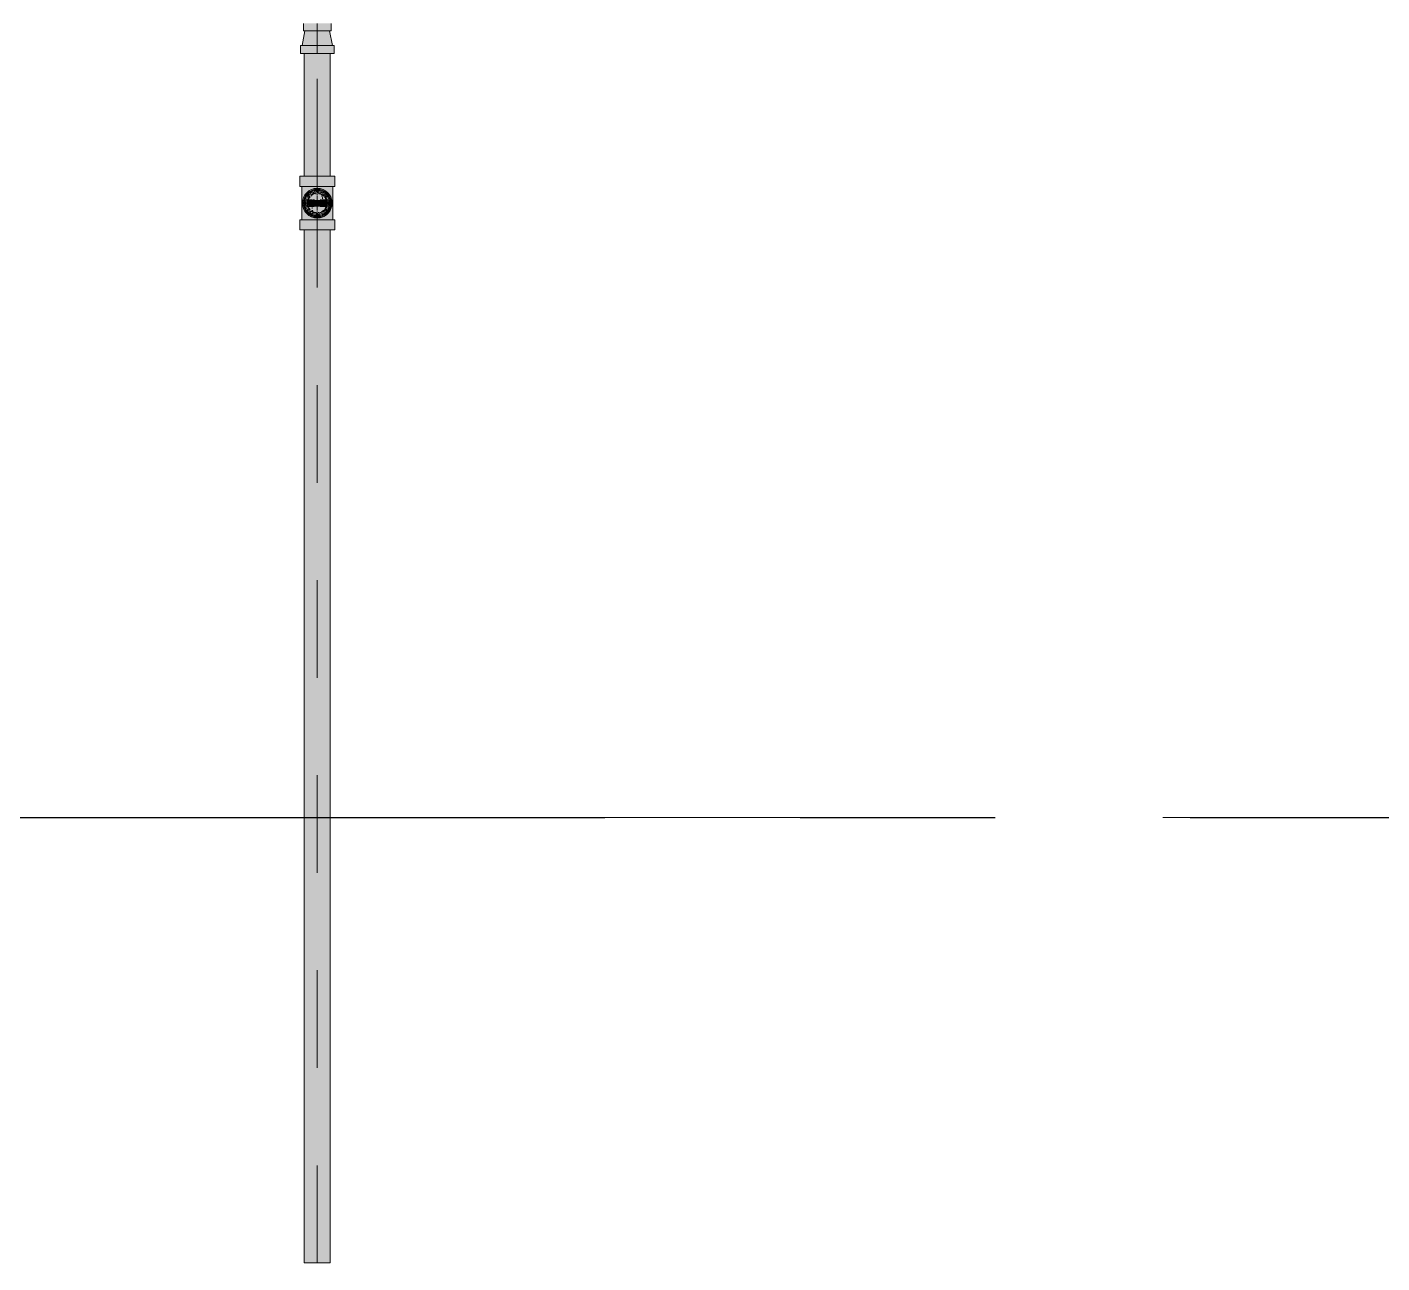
# Model space of a CAD drawing. Header units: millimetres. Extents: x -4000 to 187956, y -58990 to 162485.
# Drawn here: x 46178 to 48382, y 134725 to 136737 of the extents above; entities that cross this region are included whole.
import ezdxf

# ---------------------------------------------------------------- set-up
doc = ezdxf.new("R2010")
doc.units = ezdxf.units.MM
for name, pattern in [('Dash 1_16_', [317.5, 158.75, -158.75]), ('Grid Line', [2222.5, 1270, -317.5, 317.5, -317.5]), ('Grid Line 12_5mm', [2150, 1250, -300, 300, -300])]:
    doc.linetypes.add(name, pattern=pattern)
for name, color, linetype, lineweight in [('F-SPRN', 3, 'Continuous', 9), ('P-PIPE', 3, 'Continuous', 9), ('P-PIPE-CNTR', 3, 'Continuous', 9), ('S-GRID', 1, 'Continuous', 30)]:
    doc.layers.add(name, color=color, linetype=linetype, lineweight=lineweight)

# ---------------------------------------------------------------- blocks, each defined once
blk = doc.blocks.new('CMF2_NHAXUONG_A_rvt-1-FFS - TANG 1')
at = {"layer": 'S-GRID', "linetype": 'Grid Line 12_5mm', "lineweight": 9}
blk.add_line((-824.3, 135450), (183641.1, 135450), dxfattribs=at)
blk = doc.blocks.new('Sprinkler_Up - DN20-V85-FFS - TANG 1')
at = {"layer": 'F-SPRN', "transparency": 33554534}
for points in [[(-13.5, 0), (-3.9, 0.7), (-1.7, 2.9), (-1.2, 3.5), (-0.6, 4), (0.6, 4), (1.2, 3.5), (1.7, 2.9), (4.6, 0), (22.2, 0), (17.8, 13.2), (6.9, 21.2), (-6.9, 21.2), (-18, 13.1), (-22.2, 0)], [(0, -21.2), (6.9, -21.2), (18, -13.1), (22.2, 0), (3.9, -0.7), (1.7, -2.9), (1.2, -3.5), (0.6, -4), (-0.6, -4), (-1.2, -3.5), (-1.7, -2.9), (-4.6, 0), (-22.2, 0), (-18, -13.1), (-6.9, -21.2)], [(0, -16.7), (4.3, -16.1), (11.8, -11.8), (16.1, -4.3), (16.1, 4.3), (9.9, 13.2), (8.3, 14.4), (0, 16.7), (-4.3, 16.1), (-11.8, 11.8), (-16.1, 4.3), (-16.1, -4.3), (-11.8, -11.8), (-8.3, -14.4)], [(0, -15.6), (7.8, -13.5), (13.5, -7.8), (15.1, -4), (15.1, 4), (13.5, 7.8), (7.8, 13.5), (0, 15.6), (-8.2, 13.2), (-11, 11), (-15.1, 4), (-15.1, -4), (-11, -11), (-7.8, -13.5)], [(-10.9, -5.5), (-10.9, 5.4), (-14.5, 5.4), (-14.5, -5.5)], [(-7.7, -5.5), (-7.7, 5.4), (-10.9, 5.4), (-10.9, -5.5)], [(0, -5.5), (0, 5.4), (-7.7, 5.4), (-7.7, -5.5)], [(0, 0), (5.7, 0), (2.9, 4.9), (-2.9, 4.9), (-5.7, 0)], [(-2.9, -4.9), (2.9, -4.9), (5.7, 0), (-5.7, 0)], [(0, 0), (4.6, 0), (0, 4.6), (-4.6, 0)], [(0, -4.6), (4.6, 0), (-4.6, 0)], [(0, -2.6), (1.3, 0), (-1.8, 0)], [(-1.3, 0), (1.8, 0), (0, 2.6)], [(7.7, -5.5), (7.7, 5.4), (0, 5.4), (0, -5.5)], [(10.9, -5.5), (10.9, 5.4), (7.7, 5.4), (7.7, -5.5)], [(14.5, -5.5), (14.5, 5.4), (10.9, 5.4), (10.9, -5.5)]]:
    blk.add_hatch(color=1, dxfattribs=at).paths.add_polyline_path(points)
at = {"layer": 'F-SPRN', "color": 1}
for p, q in [((-11.5, 5.4), (-14.5, 5.4)), ((-14.5, 5.4), (-11.3, 5.4)), ((-14.5, 5.4), (-14.5, 3.7)), ((-14.5, 3.3), (-14.5, 0)), ((-11.5, 5.4), (-11.5, 4)), ((-10.9, 1.9), (-10.9, 3.6)), ((-10.8, 5.4), (-8, 5.4)), ((-8.1, 5.4), (-10.8, 5.4)), ((-8.1, 5.4), (-8.1, 2.8)), ((-8.1, 2.5), (-8.1, 0.7)), ((-7.7, 4.8), (-7.7, 2.7)), ((-7.7, 4.8), (-7.7, 2.7)), ((-7.7, 2.1), (-7.7, 0.5)), ((-7.7, 2.1), (-7.7, 0.5)), ((-6.7, 5.4), (-4.7, 5.4)), ((-5.8, 3.8), (-5.8, 2.2)), ((-2.1, 0), (-2.1, 0)), ((-2.1, 0), (-2.1, -0.1)), ((0, 2.1), (-0.1, 2.1)), ((2.1, 0), (2.1, 0.1)), ((2.1, 0), (2.1, 0)), ((4.7, 5.4), (6.5, 5.4)), ((7.7, 5.4), (10.8, 5.4)), ((7.7, 5.2), (7.7, 2.7)), ((7.7, 5.2), (7.7, 2.7)), ((7.7, 2.3), (7.7, 0.5)), ((7.7, 2.3), (7.7, 0.5)), ((10.8, 5.4), (8.1, 5.4)), ((8.1, 5.4), (8.1, 2.8)), ((8.1, 2.5), (8.1, 0.4)), ((10.9, 5.4), (14.5, 5.4)), ((10.9, 3.6), (10.9, 0.2)), ((14.5, 5.4), (11.5, 5.4)), ((11.5, 5.4), (11.5, 4)), ((11.5, 3), (11.5, 0.2)), ((14.5, 5.4), (14.5, -5.5)), ((-14.5, -1.3), (-14.5, -3.7)), ((-11.1, -5.5), (-14.5, -5.5)), ((-14.5, -5.5), (-11.5, -5.5)), ((-10.9, -2.6), (-10.9, -1.3)), ((-10.8, -5.5), (-8.1, -5.5)), ((-7.8, -5.5), (-10.8, -5.5)), ((-8.1, -4.2), (-8.1, -5.5)), ((-7.7, -2.7), (-7.7, -4)), ((-7.7, -2.7), (-7.7, -4)), ((-7, -5.5), (-5.8, -5.5)), ((-4.8, -5.5), (-7, -5.5)), ((-5.8, -2.3), (-5.8, -3.8)), ((0, -2.1), (0.1, -2.1)), ((7, -5.5), (4.8, -5.5)), ((5.8, -2.2), (5.8, -3.8)), ((5.8, -5.5), (7, -5.5)), ((7.7, -0.5), (7.7, -2.3)), ((7.7, -0.5), (7.7, -2.3)), ((7.7, -2.7), (7.7, -5.4)), ((7.7, -2.7), (7.7, -5.4)), ((10.8, -5.5), (7.7, -5.5)), ((8.1, -0.4), (8.1, -2.5)), ((8.1, -2.8), (8.1, -5.5)), ((8.1, -5.5), (10.8, -5.5)), ((10.9, -0.2), (10.9, -3.6)), ((14.5, -5.5), (10.9, -5.5)), ((11.5, -0.2), (11.5, -3)), ((11.5, -4), (11.5, -5.5)), ((11.5, -5.5), (14.5, -5.5))]:
    blk.add_line(p, q, dxfattribs=at)
at = {"layer": 'F-SPRN', "color": 1, "flags": 128}
for points in [[(-0.6, 2), (-0.7, 2), (-0.8, 1.9), (-0.9, 1.9), (-0.9, 1.9), (-1, 1.8), (-1.1, 1.8), (-1.2, 1.7), (-1.2, 1.7), (-1.3, 1.6), (-1.4, 1.6), (-1.4, 1.5), (-1.5, 1.5), (-1.5, 1.4), (-1.6, 1.3), (-1.6, 1.3), (-1.7, 1.2), (-1.7, 1.1), (-1.8, 1.1), (-1.8, 1), (-1.9, 0.9), (-1.9, 0.8), (-1.9, 0.8), (-2, 0.7), (-2, 0.6), (-2, 0.5), (-2, 0.5), (-2, 0.4), (-2.1, 0.3), (-2.1, 0.2), (-2.1, 0.1), (-2.1, 0)], [(-0.5, 2), (-0.6, 2), (-0.6, 2)], [(-0.1, 2.1), (-0.1, 2.1), (-0.2, 2.1), (-0.3, 2.1), (-0.4, 2), (-0.5, 2)], [(2.1, 0.1), (2.1, 0.2), (2.1, 0.2), (2.1, 0.3), (2, 0.4), (2, 0.5), (2, 0.6), (2, 0.7), (1.9, 0.7), (1.9, 0.8), (1.9, 0.9), (1.8, 1), (1.8, 1), (1.8, 1.1), (1.7, 1.2), (1.7, 1.2), (1.6, 1.3), (1.6, 1.4), (1.5, 1.4), (1.4, 1.5), (1.4, 1.5), (1.3, 1.6), (1.3, 1.7), (1.2, 1.7), (1.1, 1.7), (1.1, 1.8), (1, 1.8), (0.9, 1.9), (0.8, 1.9), (0.8, 1.9), (0.7, 2), (0.6, 2), (0.5, 2), (0.4, 2), (0.4, 2), (0.3, 2.1), (0.2, 2.1), (0.1, 2.1), (0, 2.1)], [(-2.1, -0.1), (-2.1, -0.2), (-2.1, -0.2), (-2.1, -0.3)], [(-2.1, -0.3), (-2, -0.4), (-2, -0.5), (-2, -0.6), (-2, -0.7), (-1.9, -0.7), (-1.9, -0.8), (-1.9, -0.9), (-1.8, -1), (-1.8, -1), (-1.8, -1.1), (-1.7, -1.2), (-1.7, -1.2), (-1.6, -1.3), (-1.6, -1.4), (-1.5, -1.4), (-1.4, -1.5), (-1.4, -1.5), (-1.3, -1.6), (-1.3, -1.7), (-1.2, -1.7), (-1.1, -1.7), (-1.1, -1.8), (-1, -1.8), (-0.9, -1.9), (-0.8, -1.9), (-0.8, -1.9), (-0.7, -2), (-0.6, -2), (-0.5, -2), (-0.4, -2), (-0.4, -2), (-0.3, -2.1), (-0.2, -2.1), (-0.1, -2.1), (0, -2.1)], [(0.1, -2.1), (0.1, -2.1), (0.2, -2.1), (0.3, -2.1), (0.4, -2), (0.5, -2), (0.6, -2), (0.6, -2), (0.7, -2), (0.8, -1.9), (0.9, -1.9), (0.9, -1.9), (1, -1.8), (1.1, -1.8), (1.2, -1.7), (1.2, -1.7), (1.3, -1.6), (1.4, -1.6), (1.4, -1.5), (1.5, -1.5), (1.5, -1.4), (1.6, -1.3), (1.6, -1.3), (1.7, -1.2), (1.7, -1.1), (1.8, -1.1), (1.8, -1), (1.9, -0.9), (1.9, -0.8), (1.9, -0.8), (2, -0.7), (2, -0.6), (2, -0.5), (2, -0.5), (2, -0.4), (2.1, -0.3), (2.1, -0.2), (2.1, -0.1), (2.1, 0)]]:
    blk.add_lwpolyline(points, dxfattribs=at)
at = {"layer": 'F-SPRN', "color": 1}
for radius, start, end in [(22.2, 360, 180), (21.9, 165.6773, 179.2615), (21.9, 144.7698, 164.8151), (21.9, 142.518, 144), (21.9, 126.6942, 142.518), (16.7, 167.6802, 180), (16.7, 167.6802, 180), (16.7, 155.3879, 164.9693), (16.7, 155.3879, 164.9693), (15.6, 166.4265, 180), (15.6, 166.4265, 180), (15.6, 150.9409, 165), (15.6, 159.6139, 165), (16.7, 136.7213, 149.931), (16.7, 136.7213, 149.931), (15.6, 150.9409, 156.3845), (15.6, 138.4214, 150), (15.6, 138.4214, 150), (21.9, 108.2621, 125.7507), (15.6, 126.205, 133.2078), (15.6, 126.205, 133.2078), (16.7, 121.4181, 126.9869), (16.7, 121.4181, 126.9869), (16.7, 106.5995, 120), (16.7, 106.5995, 120), (15.6, 120, 121.8808), (15.6, 120, 121.8808), (15.6, 114.4363, 119.9813), (15.6, 114.4363, 119.9813), (21.9, 99.348, 107.901), (4.63, 155.7832, 180), (4.63, 155.7832, 180), (16.7, 96.4143, 105), (16.7, 96.4143, 105), (4.63, 109.0192, 138.2703), (4.63, 109.0192, 138.2703), (21.9, 90.145, 98.8503), (15.6, 95.5762, 100.6843), (15.6, 95.5762, 100.6843), (2.56, 109.0192, 168.8278), (2.56, 109.0192, 168.8278), (2.04, 109.0192, 180), (16.7, 83.0684, 90), (16.7, 83.0684, 90), (4.63, 17.9592, 90), (4.63, 17.9592, 90), (3.81, 57.0577, 90), (2.56, 14.5599, 90), (2.56, 14.5599, 90), (2.04, 10.4703, 90), (21.9, 72.5583, 89.4624), (15.6, 75.573, 80.5892), (15.6, 75.573, 80.5892), (3.81, 16.1605, 43.8358), (15.6, 67.5614, 74.5481), (15.6, 67.5614, 74.5481), (16.7, 60, 75), (16.7, 60, 75), (15.6, 60.0187, 65.5637), (15.6, 60.0187, 65.5637), (21.9, 54.2493, 71.7379), (15.6, 58.1192, 60), (15.6, 58.1192, 60), (16.7, 53.0131, 58.5819), (16.7, 53.0131, 58.5819), (15.6, 46.7922, 53.795), (15.6, 46.7922, 53.795), (15.6, 30, 41.5786), (15.6, 30, 41.5786), (16.7, 30, 43.2787), (16.7, 30, 43.2787), (21.9, 37.482, 53.3058), (15.6, 23.6155, 29.5646), (15.6, 15, 29.5646), (15.6, 15, 20.3861), (16.7, 15, 24.6121), (16.7, 15, 24.6121), (15.6, 360, 13.6618), (15.6, 0, 13.6618), (16.7, 360, 12.3198), (16.7, 0, 12.3198), (21.9, 36, 37.482), (21.9, 15.1849, 35.2302), (21.9, 0.7385, 14.3227), (22.2, 180, 360), (21.9, 180.7385, 194.3227), (21.9, 195.1849, 215.2302), (21.9, 216.7299, 233.3058), (16.7, 180, 192.3198), (16.7, 180, 192.3198), (16.7, 195.0307, 204.6121), (16.7, 195.0307, 204.6121), (15.6, 181.9082, 193.6618), (15.6, 181.9082, 193.6618), (15.6, 197.3339, 209.5646), (15.6, 197.3339, 209.5646), (16.7, 210.069, 223.2787), (16.7, 210.069, 223.2787), (15.6, 212.5472, 221.5786), (15.6, 212.5472, 221.5786), (21.9, 234.2493, 251.7379), (16.7, 229.4249, 238.5819), (16.7, 229.4249, 238.5819), (15.6, 233.795, 240), (15.6, 233.795, 240), (16.7, 240, 255), (16.7, 240, 255), (15.6, 240.0187, 254.5481), (15.6, 240.0187, 254.5481), (21.9, 252.5583, 269.4624), (4.63, 197.9592, 0), (4.63, 197.9592, 360), (15.6, 255, 267.64), (15.6, 255, 267.64), (3.81, 196.1605, 360), (2.56, 191.1677, 0), (2.56, 191.1677, 360), (2.04, 190.4703, 0), (16.7, 263.0684, 270), (16.7, 263.0684, 270), (21.9, 270.145, 278.8503), (15.6, 275.5762, 280.6843), (15.6, 275.5762, 280.6843), (16.7, 276.4143, 285), (16.7, 276.4143, 285), (21.9, 279.348, 287.901), (16.7, 286.5995, 300), (16.7, 286.5995, 300), (15.6, 294.4363, 299.9813), (15.6, 294.4363, 299.9813), (21.9, 288.2621, 305.7507), (15.6, 300, 313.2078), (15.6, 300, 313.2078), (16.7, 301.4181, 310.5751), (16.7, 301.4181, 310.5751), (15.6, 318.4214, 330), (15.6, 318.4214, 330), (16.7, 316.7213, 330), (16.7, 316.7213, 330), (21.9, 306.6942, 323.2701), (15.6, 330.4354, 345), (15.6, 330.4354, 336.3845), (15.6, 339.6139, 345), (15.6, 346.3382, 360), (15.6, 346.3382, 360), (16.7, 335.3879, 345), (16.7, 335.3879, 345), (16.7, 347.6802, 360), (16.7, 347.6802, 360), (21.9, 324.7698, 344.8151), (21.9, 345.6773, 359.2615)]:
    blk.add_arc((0, 0), radius, start, end, dxfattribs=at)
blk = doc.blocks.new('Steel_Transition_Threaded_HoaPhat - Standard-V89-FFS - TANG 1')
at = {"layer": 'P-PIPE', "lineweight": 13, "transparency": 33554534}
h = blk.add_hatch(color=1, dxfattribs=at)
h.paths.add_polyline_path([(46650, 136427.6), (46655.8, 136428.4), (46661.3, 136430.6), (46665.9, 136434.2), (46669.5, 136438.8), (46671.7, 136444.3), (46672.5, 136450.1), (46671.7, 136455.9), (46668, 136463.3), (46665.9, 136466), (46661.3, 136469.6), (46655.8, 136471.8), (46650, 136472.6), (46644.2, 136471.8), (46638.8, 136469.6), (46632, 136463.3), (46630.5, 136461.3), (46628.3, 136455.9), (46627.5, 136450.1), (46628.3, 136444.3), (46630.5, 136438.8), (46634.1, 136434.2), (46638.8, 136430.6), (46644.2, 136428.4)])
h.paths.add_polyline_path([(46650, 136430), (46644.8, 136430.7), (46640, 136432.7), (46635.8, 136435.9), (46632.6, 136440), (46630.6, 136444.9), (46629.9, 136450.1), (46630.6, 136455.3), (46635, 136463.3), (46635.8, 136464.3), (46640, 136467.5), (46644.8, 136469.5), (46650, 136470.2), (46655.2, 136469.5), (46660.1, 136467.5), (46665, 136463.3), (46667.4, 136460.1), (46669.4, 136455.3), (46670.1, 136450.1), (46669.4, 136444.9), (46667.4, 136440), (46664.2, 136435.9), (46660.1, 136432.7), (46655.2, 136430.7)])
for points in [[(46650, 136430), (46650, 136433.7), (46641.8, 136435.9), (46635.8, 136441.9), (46633.6, 136450.1), (46635.8, 136458.3), (46641.8, 136464.3), (46650, 136466.5), (46650, 136470.2), (46644.8, 136469.5), (46640, 136467.5), (46635, 136463.3), (46632.6, 136460.1), (46630.6, 136455.3), (46629.9, 136450.1), (46630.6, 136444.9), (46632.6, 136440), (46635.8, 136435.9), (46640, 136432.7), (46644.8, 136430.7)], [(46650, 136431.6), (46654.8, 136432.2), (46659.3, 136434.1), (46663.1, 136437), (46666, 136440.8), (46667.9, 136445.3), (46668.5, 136450.1), (46667.9, 136454.9), (46666, 136459.3), (46662.9, 136463.3), (46659.3, 136466.1), (46654.8, 136468), (46650, 136468.6), (46645.2, 136468), (46640.8, 136466.1), (46636.9, 136463.2), (46634, 136459.3), (46632.1, 136454.9), (46631.5, 136450.1), (46632.1, 136445.3), (46634, 136440.8), (46636.9, 136437), (46640.8, 136434.1), (46645.2, 136432.2)], [(46650, 136430), (46655.2, 136430.7), (46660.1, 136432.7), (46664.2, 136435.9), (46667.4, 136440), (46669.4, 136444.9), (46670.1, 136450.1), (46669.4, 136455.3), (46665, 136463.3), (46664.2, 136464.3), (46660.1, 136467.5), (46655.2, 136469.5), (46650, 136470.2), (46650, 136466.5), (46658.2, 136464.3), (46664.2, 136458.3), (46666.4, 136450.1), (46664.2, 136441.9), (46658.2, 136435.9), (46650, 136433.7)]]:
    blk.add_hatch(color=1, dxfattribs=at).paths.add_polyline_path(points)
at = {"layer": 'P-PIPE', "color": 20, "lineweight": 13}
for radius, start, end in [(22.5, 90, 270), (22.5, 90, 270), (20.1, 128.8856, 138.6435), (18.5, 123.4976, 133.2041), (18.5, 123.4976, 133.2041), (20.1, 109.6859, 125.0043), (18.5, 106.819, 120), (18.5, 106.819, 120), (16.4, 115.1607, 120), (16.4, 107.4657, 111.9681), (20.1, 100.9975, 105), (18.5, 91.4353, 103.2046), (18.5, 91.4353, 103.2046), (16.4, 96.2132, 104.6042), (20.1, 90.5246, 98.5089), (22.5, 75, 90), (22.5, 270, 90), (22.5, 270, 75), (18.5, 78.0986, 90), (18.5, 78.0986, 90), (20.1, 75.0607, 87.9279), (18.5, 60, 75), (18.5, 60, 75), (16.4, 66.9681, 72.9388), (20.1, 60, 75), (20.1, 54.9957, 60), (18.5, 46.7959, 56.5024), (18.5, 46.7959, 56.5024), (20.1, 41.3565, 51.1144), (20.1, 166.0499, 193.9501), (20.1, 150, 162.7449), (20.1, 197.2551, 210), (18.5, 166.5939, 193.4061), (18.5, 166.5939, 193.4061), (18.5, 157.6232, 165), (18.5, 157.6232, 165), (18.5, 195, 202.3768), (18.5, 195, 202.3768), (20.1, 139.8677, 148.1553), (16.4, 168.5467, 178.9063), (16.4, 184.8393, 191.4533), (18.5, 136.4297, 150), (18.5, 136.4297, 150), (16.4, 158.0319, 163.506), (16.4, 143.5463, 150), (18.5, 134.3867, 135), (18.5, 134.3867, 135), (18.5, 45, 45.6133), (18.5, 45, 45.6133), (16.4, 30, 38.0319), (18.5, 30, 43.5703), (18.5, 30, 43.5703), (16.4, 338.0319, 342.8691), (20.1, 31.8447, 40.1323), (16.4, 353.5463, 8.0319), (18.5, 15, 22.3768), (18.5, 15, 22.3768), (18.5, 337.6232, 345), (18.5, 337.6232, 345), (20.1, 17.2551, 30), (20.1, 330, 342.7449), (18.5, 346.5939, 13.4061), (18.5, 346.5939, 13.4061), (20.1, 346.0499, 13.9501), (20.1, 211.8447, 231.1144), (18.5, 210, 223.5703), (18.5, 210, 223.5703), (16.4, 210.6635, 216.4537), (18.5, 226.7959, 236.5024), (18.5, 226.7959, 236.5024), (20.1, 234.9957, 255), (16.4, 230.4733, 236.6389), (18.5, 240, 255), (18.5, 240, 255), (16.4, 240, 246.5955), (16.4, 250.3629, 255), (20.1, 255.0607, 267.9279), (18.5, 258.0986, 270), (18.5, 258.0986, 270), (16.4, 264.1652, 268.506), (20.1, 270.5246, 278.5089), (18.5, 271.4353, 283.2046), (18.5, 271.4353, 283.2046), (16.4, 276.2132, 283.9063), (20.1, 280.9975, 285), (16.4, 287.4657, 291.9681), (18.5, 286.819, 300), (18.5, 286.819, 300), (16.4, 293.4045, 300), (20.1, 289.6859, 305.0043), (18.5, 303.4976, 313.2041), (18.5, 303.4976, 313.2041), (20.1, 308.8856, 328.1553), (18.5, 316.4297, 330), (18.5, 316.4297, 330)]:
    blk.add_arc((46650, 136450.1), radius, start, end, dxfattribs=at)

msp = doc.modelspace()

# ---------------------------------------------------------------- block references
at = {"lineweight": 5}
msp.add_blockref('CMF2_NHAXUONG_A_rvt-1-FFS - TANG 1', (0, 0), dxfattribs=at)

# ---------------------------------------------------------------- next in the draw order: hatches: boundary and pattern name
at = {"layer": 'P-PIPE', "transparency": 33554534}
for points in [[(46667.5, 136706.9), (46674.8, 136706.9), (46669.4, 136730.8), (46629.9, 136730.8), (46626.1, 136706.9), (46662.4, 136706.9)], [(46634.1, 136730.8), (46672.5, 136730.8), (46671.7, 136742.6), (46627.5, 136742.6), (46628.3, 136730.8), (46630.5, 136730.8)], [(46669.3, 136693.6), (46677.4, 136693.6), (46676.4, 136706.9), (46622.7, 136706.9), (46623.6, 136693.6), (46663.7, 136693.6)], [(46628.9, 136493.8), (46650, 136493.8), (46650, 136693.6), (46628.9, 136693.6), (46628.9, 136536.3)], [(46650, 136493.8), (46671.1, 136493.8), (46670.4, 136693.6), (46650, 136693.6), (46650, 136536.3)], [(46650, 136477.1), (46650, 136493.8), (46621.4, 136493.8), (46622.3, 136477.1), (46642.6, 136477.1)], [(46650, 136477.1), (46678.6, 136477.1), (46677.7, 136493.8), (46650, 136493.8)], [(46628.1, 136423.1), (46650, 136423.1), (46650, 136428.9), (46640.8, 136431.3), (46633.9, 136436.8), (46631.7, 136439.4), (46629.2, 136446.2), (46629.2, 136454), (46633.9, 136463.4), (46637.7, 136467), (46644.3, 136470.2), (46650, 136471.2), (46650, 136477.1), (46624.7, 136477.1), (46625.6, 136423.1)], [(46650, 136426), (46656.2, 136426.8), (46662.1, 136429.2), (46667.1, 136433), (46670.9, 136438), (46673.3, 136443.8), (46674.1, 136450.1), (46673.3, 136456.3), (46670, 136463.3), (46667.1, 136467.1), (46662.1, 136471), (46656.2, 136473.4), (46650, 136474.2), (46643.8, 136473.4), (46637.9, 136471), (46633, 136467.1), (46629.1, 136462.1), (46626.7, 136456.3), (46625.9, 136450.1), (46626.7, 136443.8), (46629.1, 136438), (46633, 136433), (46637.9, 136429.2), (46643.8, 136426.8)], [(46641.7, 136435.6), (46642.8, 136437.6), (46641.7, 136441.7), (46642.8, 136445.9), (46645.8, 136449), (46657.2, 136454.3), (46658.4, 136458.4), (46656.7, 136463.3), (46655.9, 136464.3), (46650, 136466.8), (46641.7, 136464.6), (46635.5, 136458.4), (46633.3, 136450.1), (46635.5, 136441.7), (46638.2, 136438.3)], [(46650, 136433.4), (46658.4, 136435.6), (46661.8, 136438.3), (46666.1, 136445.8), (46666.1, 136454.4), (46660, 136463.3), (46658.4, 136464.6), (46650, 136466.8), (46645.7, 136466.2), (46638.2, 136461.9), (46633.9, 136454.4), (46633.9, 136445.8), (46638.2, 136438.3), (46641.7, 136435.6)], [(46671.9, 136423.1), (46675.3, 136423.1), (46674.4, 136477.1), (46650, 136477.1), (46650, 136471.2), (46659.2, 136468.9), (46666.1, 136463.4), (46668.3, 136460.7), (46670.8, 136454), (46670.8, 136446.2), (46666.1, 136436.8), (46662.3, 136433.2), (46655.7, 136430), (46650, 136428.9), (46650, 136423.1), (46667.9, 136423.1)], [(46629.8, 136406.5), (46650, 136406.5), (46650, 136423.1), (46621.4, 136423.1), (46622.3, 136406.5), (46625.2, 136406.5)], [(46650, 136406.5), (46678.6, 136406.5), (46677.7, 136423.1), (46650, 136423.1)], [(46644.5, 134725.1), (46650, 134725.1), (46650, 136406.5), (46628.9, 136406.5), (46629.6, 134725.1), (46639.5, 134725.1)], [(46655.5, 134725.1), (46671.1, 134725.1), (46670.4, 136406.5), (46650, 136406.5), (46650, 134725.1)]]:
    msp.add_hatch(color=1, dxfattribs=at).paths.add_polyline_path(points)

# ---------------------------------------------------------------- next in the draw order: linework, layer by layer
at = {"layer": 'P-PIPE', "color": 20, "lineweight": 13}
for p, q in [((46629.9, 136730.8), (46625.2, 136706.9)), ((46627.5, 136742.6), (46627.5, 136730.8)), ((46627.5, 136730.8), (46672.5, 136730.8)), ((46627.5, 136730.8), (46629.8, 136730.8)), ((46630.6, 136730.8), (46644.2, 136730.8)), ((46644.8, 136730.8), (46655.2, 136730.8)), ((46655.8, 136730.8), (46669.4, 136730.8)), ((46674.8, 136706.9), (46670.1, 136730.8)), ((46670.2, 136730.8), (46672.5, 136730.8)), ((46672.5, 136730.8), (46672.5, 136742.6)), ((46622.7, 136706.9), (46622.7, 136693.6)), ((46623.6, 136706.9), (46622.7, 136706.9)), ((46677.4, 136706.9), (46622.7, 136706.9)), ((46622.7, 136693.6), (46677.4, 136693.6)), ((46622.7, 136693.6), (46623.6, 136693.6)), ((46625, 136706.9), (46623.6, 136706.9)), ((46623.6, 136693.6), (46628.7, 136693.6)), ((46642.9, 136706.9), (46626.3, 136706.9)), ((46628.9, 136693.6), (46628.9, 136493.8)), ((46629.6, 136693.6), (46628.9, 136693.6)), ((46668.3, 136693.6), (46631.7, 136693.6)), ((46631.7, 136693.6), (46668.4, 136693.6)), ((46656.4, 136706.9), (46643.6, 136706.9)), ((46673.7, 136706.9), (46657.1, 136706.9)), ((46671.1, 136693.6), (46670.4, 136693.6)), ((46671.1, 136493.8), (46671.1, 136693.6)), ((46671.3, 136693.6), (46676.4, 136693.6)), ((46677.4, 136706.9), (46675, 136706.9)), ((46676.4, 136693.6), (46677.4, 136693.6)), ((46677.4, 136693.6), (46677.4, 136706.9)), ((46621.4, 136493.8), (46621.4, 136477.1)), ((46628.8, 136493.8), (46621.4, 136493.8)), ((46650, 136493.8), (46621.4, 136493.8)), ((46628.9, 136493.8), (46629.6, 136493.8)), ((46629.7, 136493.8), (46635.1, 136493.8)), ((46635, 136493.8), (46629.8, 136493.8)), ((46635.6, 136493.8), (46664.4, 136493.8)), ((46650, 136493.8), (46635.7, 136493.8)), ((46664.3, 136493.8), (46650, 136493.8)), ((46678.6, 136493.8), (46650, 136493.8)), ((46664.9, 136493.8), (46670.3, 136493.8)), ((46670.2, 136493.8), (46665, 136493.8)), ((46670.4, 136493.8), (46671.1, 136493.8)), ((46678.6, 136493.8), (46671.2, 136493.8)), ((46678.6, 136477.1), (46678.6, 136493.8)), ((46621.4, 136477.1), (46624.6, 136477.1)), ((46621.4, 136477.1), (46650, 136477.1)), ((46624.7, 136477.1), (46624.7, 136423.1)), ((46625.6, 136477.1), (46624.7, 136477.1)), ((46625.6, 136477.1), (46624.7, 136477.1)), ((46625.5, 136477.1), (46634.7, 136477.1)), ((46634.6, 136477.1), (46625.6, 136477.1)), ((46642.6, 136477.1), (46625.6, 136477.1)), ((46641.9, 136477.1), (46635.6, 136477.1)), ((46635.7, 136477.1), (46641.9, 136477.1)), ((46643.4, 136477.1), (46650, 136477.1)), ((46650, 136477.1), (46643.5, 136477.1)), ((46650, 136477.1), (46643.5, 136477.1)), ((46650, 136477.1), (46656.6, 136477.1)), ((46650, 136477.1), (46678.6, 136477.1)), ((46656.5, 136477.1), (46650, 136477.1)), ((46656.5, 136477.1), (46650, 136477.1)), ((46675.3, 136477.1), (46657.4, 136477.1)), ((46658.1, 136477.1), (46664.3, 136477.1)), ((46664.4, 136477.1), (46658.1, 136477.1)), ((46665.3, 136477.1), (46674.5, 136477.1)), ((46675.3, 136477.1), (46665.4, 136477.1)), ((46675.3, 136423.1), (46675.3, 136477.1)), ((46675.4, 136477.1), (46678.6, 136477.1)), ((46621.4, 136423.1), (46621.4, 136406.5)), ((46624.6, 136423.1), (46621.4, 136423.1)), ((46650, 136423.1), (46621.4, 136423.1)), ((46624.7, 136423.1), (46634.6, 136423.1)), ((46624.7, 136423.1), (46642.6, 136423.1)), ((46634.7, 136423.1), (46625.5, 136423.1)), ((46635.6, 136423.1), (46641.9, 136423.1)), ((46641.9, 136423.1), (46635.7, 136423.1)), ((46650, 136423.1), (46643.4, 136423.1)), ((46643.5, 136423.1), (46650, 136423.1)), ((46643.5, 136423.1), (46650, 136423.1)), ((46656.6, 136423.1), (46650, 136423.1)), ((46678.6, 136423.1), (46650, 136423.1)), ((46650, 136423.1), (46656.5, 136423.1)), ((46650, 136423.1), (46656.5, 136423.1)), ((46657.4, 136423.1), (46674.4, 136423.1)), ((46664.3, 136423.1), (46658.1, 136423.1)), ((46658.1, 136423.1), (46664.4, 136423.1)), ((46674.5, 136423.1), (46665.3, 136423.1)), ((46665.4, 136423.1), (46674.4, 136423.1)), ((46674.4, 136423.1), (46675.3, 136423.1)), ((46674.4, 136423.1), (46675.3, 136423.1)), ((46678.6, 136423.1), (46675.4, 136423.1)), ((46678.6, 136406.5), (46678.6, 136423.1)), ((46621.4, 136406.5), (46628.8, 136406.5)), ((46621.4, 136406.5), (46650, 136406.5)), ((46628.9, 136406.5), (46628.9, 134725.1)), ((46629.6, 136406.5), (46628.9, 136406.5)), ((46635.1, 136406.5), (46629.7, 136406.5)), ((46629.8, 136406.5), (46635, 136406.5)), ((46664.4, 136406.5), (46635.6, 136406.5)), ((46635.7, 136406.5), (46650, 136406.5)), ((46650, 136406.5), (46664.3, 136406.5)), ((46650, 136406.5), (46678.6, 136406.5)), ((46670.3, 136406.5), (46664.9, 136406.5)), ((46665, 136406.5), (46670.2, 136406.5)), ((46671.1, 136406.5), (46670.4, 136406.5)), ((46671.1, 134725.1), (46671.1, 136406.5)), ((46671.2, 136406.5), (46678.6, 136406.5)), ((46628.9, 134725.1), (46671.1, 134725.1))]:
    msp.add_line(p, q, dxfattribs=at)
for radius, start, end in [(24.1, 90, 270), (24.1, 135, 225), (24.1, 90, 135), (21.1, 128.0211, 141.0043), (21.1, 113.0211, 125.8689), (21.1, 99.731, 105), (21.1, 90, 98.0211), (24.1, 15, 90), (24.1, 270, 90), (21.1, 75, 90), (21.1, 54.4236, 65.5764), (21.1, 39.3488, 51.9789), (21.1, 165.7378, 177.7452), (21.1, 182.0242, 192.7707), (21.1, 158.0211, 165), (21.1, 195, 203.0211), (21.1, 150, 154.6013), (24.1, 285, 15), (21.1, 26.4435, 30), (21.1, 336.9789, 345), (21.1, 15, 21.9789), (21.1, 2.0242, 14.2622), (21.1, 345.7378, 351.9789), (21.1, 353.0708, 357.9758), (21.1, 205.3987, 210), (21.1, 213.8363, 218.0211), (24.1, 225, 255), (21.1, 218.1596, 233.0211), (21.1, 234.1311, 240), (21.1, 242.2293, 251.1321), (24.1, 255, 255.2105), (24.1, 255.2105, 270), (21.1, 255, 261.9292), (21.1, 261.9789, 267.7707), (21.1, 270, 276.9789), (24.1, 270, 284.7895), (21.1, 279.731, 285), (24.1, 284.7895, 285), (21.1, 291.9789, 305.8689), (21.1, 306.9789, 315), (21.1, 317.2293, 321.8404), (21.1, 321.9789, 326.1637), (21.1, 330, 334.6013)]:
    msp.add_arc((46650, 136450.1), radius, start, end, dxfattribs=at)
at = {"layer": 'P-PIPE', "color": 1}
for centre, radius, start, end in [((46650, 136458.4), 8.35, 69.0027, 79.2369), ((46650, 136450.1), 16.7, 170.1108, 177.203), ((46650, 136450.1), 16.7, 182.797, 189.8892), ((46650, 136450.1), 16.7, 190.2154, 195.2487), ((46650, 136450.1), 16.7, 157.579, 164.2722), ((46650, 136441.7), 8.35, 172.0327, 181.5407), ((46650, 136441.7), 8.35, 131.0366, 150), ((46650, 136441.7), 8.35, 115.6806, 125.5287), ((46650, 136441.7), 8.35, 100.6842, 114.0387), ((46650, 136441.7), 8.35, 90, 100.6842), ((46650, 136458.4), 8.35, 270, 280.6842), ((46650, 136458.4), 8.35, 316.3183, 330), ((46650, 136458.4), 8.35, 20.1285, 29.0413), ((46650, 136458.4), 8.35, 8.0385, 17.9918), ((46650, 136458.4), 8.35, 352.2824, 1.6717), ((46650, 136450.1), 16.7, 46.0317, 51.8726), ((46650, 136450.1), 16.7, 39.3092, 45.2846), ((46650, 136450.1), 16.7, 32.3031, 39.2955), ((46650, 136450.1), 16.7, 23.314, 31.0974), ((46650, 136450.1), 16.7, 328.9026, 336.686), ((46650, 136450.1), 16.7, 16.9375, 22.421), ((46650, 136450.1), 16.7, 337.2636, 343.0625), ((46650, 136450.1), 16.7, 4.3093, 9.8892), ((46650, 136450.1), 16.7, 231.8726, 237.203), ((46650, 136441.7), 8.35, 199.9004, 209.0413), ((46650, 136441.7), 8.35, 226.6998, 237.8461), ((46650, 136441.7), 8.35, 249.0027, 259.2369), ((46650, 136450.1), 16.7, 264.6626, 273.5288), ((46650, 136450.1), 16.7, 308.1274, 313.9683), ((46650, 136450.1), 16.7, 314.7154, 320.6908)]:
    msp.add_arc(centre, radius, start, end, dxfattribs=at)
at = {"layer": 'P-PIPE-CNTR', "color": 20, "lineweight": 13}
for p, q in [((46650, 136693.6), (46650, 136742.6)), ((46650, 136493.8), (46650, 136474.2)), ((46650, 136474.2), (46650, 136472.6)), ((46650, 136472.6), (46650, 136471.2)), ((46650, 136470.2), (46650, 136468.6)), ((46650, 136465.2), (46650, 136463.6)), ((46650, 136462.6), (46650, 136459.8)), ((46650, 136459.1), (46650, 136456.5)), ((46650, 136454.3), (46650, 136452.6)), ((46650, 136452.1), (46650, 136450.1)), ((46650, 136450.1), (46650, 136448)), ((46650, 136447.5), (46650, 136445.9)), ((46650, 136444.6), (46650, 136441.1)), ((46650, 136440.4), (46650, 136438.1)), ((46650, 136436.5), (46650, 136435)), ((46650, 136433.4), (46650, 136432.2)), ((46650, 136431.6), (46650, 136430)), ((46650, 136428.9), (46650, 136427.6)), ((46650, 136426), (46650, 136406.5))]:
    msp.add_line(p, q, dxfattribs=at)
at = {"layer": 'P-PIPE-CNTR', "color": 1, "linetype": 'Dash 1_16_'}
for p, q in [((46650, 136493.8), (46650, 136693.6)), ((46650, 136493.8), (46650, 136693.6)), ((46650, 136472.6), (46650, 136475.1)), ((46650, 136471.2), (46650, 136472.6)), ((46650, 136468.6), (46650, 136470.2)), ((46650, 136463.6), (46650, 136465.2)), ((46625, 136450.1), (46627.5, 136450.1)), ((46627.8, 136450.1), (46631.5, 136450.1)), ((46631.5, 136450.1), (46633.3, 136450.1)), ((46636.9, 136450.1), (46640.4, 136450.1)), ((46640.4, 136450.1), (46642.3, 136450.1)), ((46645.4, 136450.1), (46647.6, 136450.1)), ((46648.7, 136450.1), (46650, 136450.1)), ((46650, 136459.8), (46650, 136462.6)), ((46650, 136455.5), (46650, 136459.1)), ((46650, 136452.6), (46650, 136454.3)), ((46650, 136450.1), (46650, 136452.1)), ((46650, 136448), (46650, 136450.1)), ((46650, 136450.1), (46651.3, 136450.1)), ((46650, 136445.9), (46650, 136447.5)), ((46650, 136441.1), (46650, 136444.6)), ((46651.8, 136450.1), (46654.6, 136450.1)), ((46655.7, 136450.1), (46663.5, 136450.1)), ((46666.4, 136450.1), (46668.5, 136450.1)), ((46668.5, 136450.1), (46672.2, 136450.1)), ((46672.5, 136450.1), (46675, 136450.1)), ((46650, 136438.1), (46650, 136440.4)), ((46650, 136435), (46650, 136436.5)), ((46650, 136432.2), (46650, 136433.4)), ((46650, 136430), (46650, 136431.6)), ((46650, 136427.6), (46650, 136428.9)), ((46650, 136425.1), (46650, 136426.8)), ((46650, 134725.1), (46650, 136406.5)), ((46650, 134725.1), (46650, 136406.5))]:
    msp.add_line(p, q, dxfattribs=at)
at = {"layer": 'S-GRID', "linetype": 'Grid Line'}
msp.add_line((-824.3, 135450), (183641.1, 135450), dxfattribs=at)

# ---------------------------------------------------------------- next in the draw order: block references
at = {"layer": 'F-SPRN', "color": 1}
msp.add_blockref('Sprinkler_Up - DN20-V85-FFS - TANG 1', (46650, 136450.1), dxfattribs=at)
at = {"layer": 'P-PIPE', "color": 20, "lineweight": 13}
msp.add_blockref('Steel_Transition_Threaded_HoaPhat - Standard-V89-FFS - TANG 1', (0, 0), dxfattribs=at)

doc.saveas('drawing.dxf')
